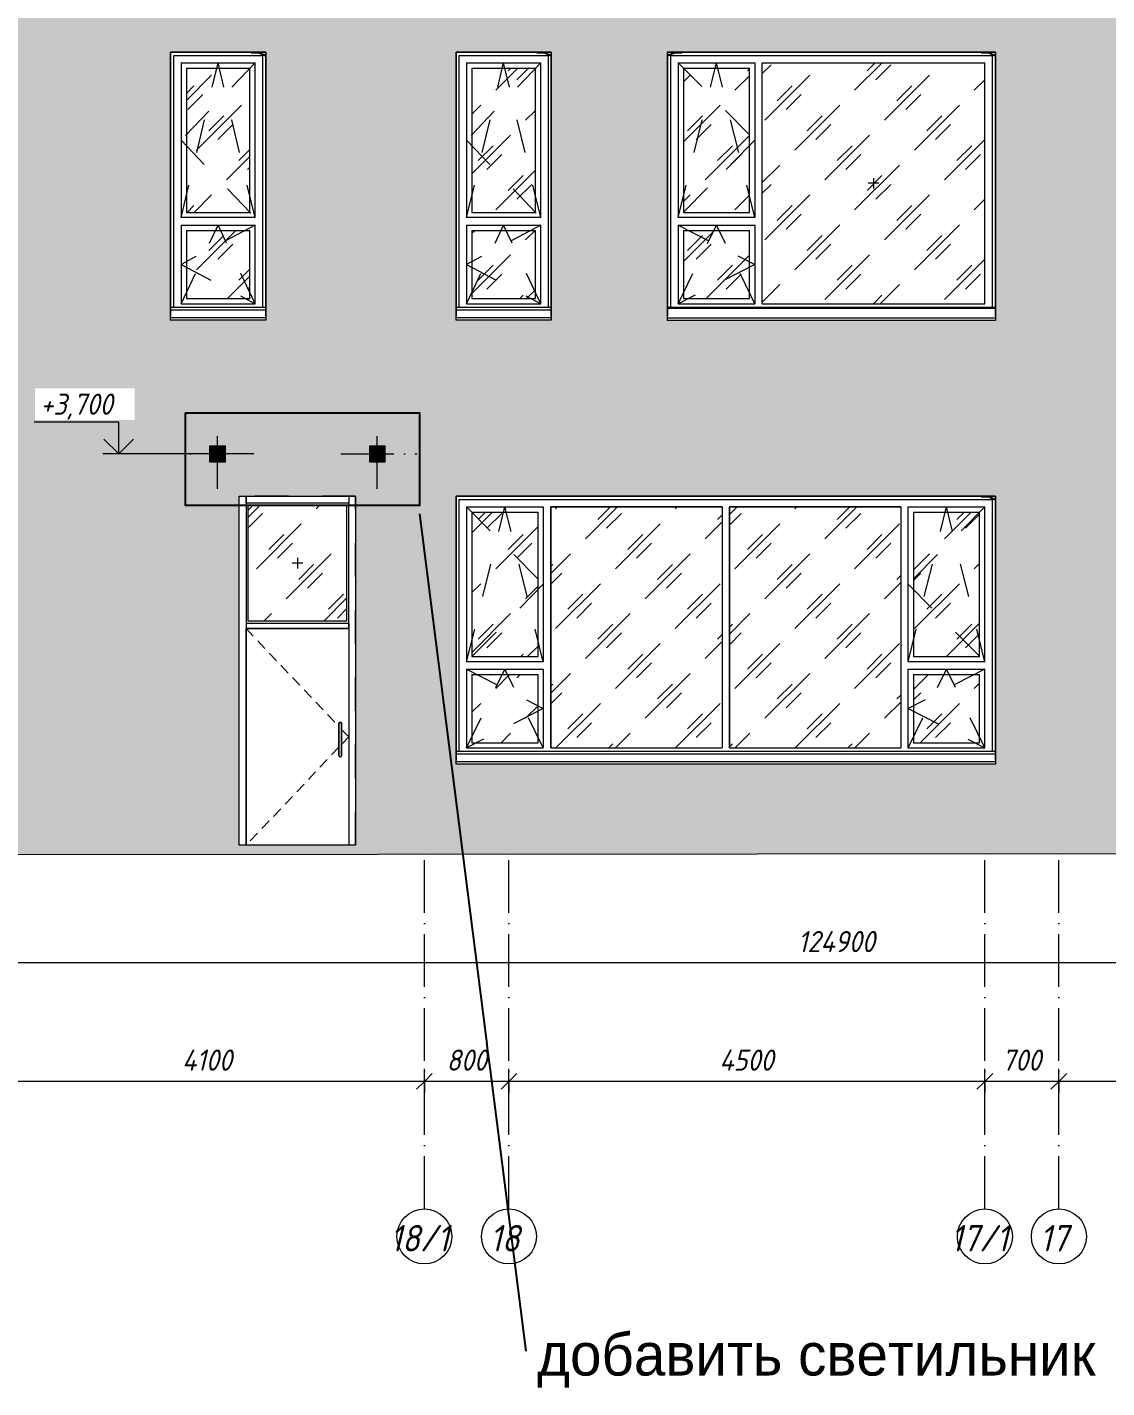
# Model space of a CAD drawing. Header units: millimetres. Extents: x 3914 to 319671, y -18248 to 19136.
# Drawn here: x 245711 to 255919, y -5131 to 7736 of the extents above; entities that cross this region are included whole.
import ezdxf

# ---------------------------------------------------------------- set-up
doc = ezdxf.new("R2010")
doc.units = ezdxf.units.MM
for name, pattern in [('200_ШТРИХ__ш1_п0_6_', [160, 100, -60]), ('50_200_ШТРИХ_1Т_ш5_п1_п1_', [700, 500, -100, 0, -100]), ('Штрих', [635, 317.5, -317.5])]:
    doc.linetypes.add(name, pattern=pattern)
for name, color, linetype, lineweight in [('A-ANNO-DIMS', 7, 'Continuous', 9), ('A-ANNO-DIMS-100', 7, 'Continuous', 9), ('A-DETL-2', 7, 'Continuous', 5), ('A-DETL-CNTR', 7, '50_200_ШТРИХ_1Т_ш5_п1_п1_', 9), ('A-DOOR', 7, 'Continuous', 9), ('A-DOOR-1', 7, 'Continuous', 5), ('A-DOOR-2', 7, '200_ШТРИХ__ш1_п0_6_', 5), ('A-DOOR-FRAM', 7, 'Continuous', 5), ('A-DOOR-HDLN', 7, 'Штрих', 5), ('A-GENM', 7, 'Continuous', 9), ('A-GLAZ', 7, 'Continuous', 9), ('A-GLAZ-1', 7, 'Continuous', 5), ('A-GLAZ-2', 7, 'Штрих', 5), ('A-WALL', 7, 'Continuous', 5), ('A-WALL-PATT', 7, 'Continuous', 5), ('G-ANNO-DIMS', 7, 'Continuous', 9), ('G-ANNO-DIMS-1', 7, 'Continuous', 20), ('Оси', 7, 'Continuous', 9), ('Оси-1', 7, '50_200_ШТРИХ_1Т_ш5_п1_п1_', 9)]:
    doc.layers.add(name, color=color, linetype=linetype, lineweight=lineweight)
doc.layers.add('A-DETL-GENF-7', color=7, linetype='Continuous', lineweight=9, true_color=0xffffff)
doc.styles.add('ISOCPEUR_I_2', font='isocpeui.ttf', dxfattribs={"width": 0.9, "height": 250})
doc.styles.add('ISOCPEUR_I_3', font='isocpeui.ttf', dxfattribs={"width": 0.9, "height": 200})
doc.dimstyles.new('ISO-2_0_0_9К_Средний_с_подложкой', dxfattribs={"dimscale": 304.8, "dimtxt": 199.196235, "dimasz": 0.492126, "dimexe": 0.393701, "dimexo": 0, "dimgap": 0.131234, "dimtad": 1, "dimdec": 0, "dimzin": 0, "dimdsep": 46, "dimtxsty": 'ISOCPEUR_I_3', "dimblk1": 'OBLIQUE', "dimblk2": 'OBLIQUE', "dimsah": 1, "dimcen": 0.09, "dimdle": 0.393701, "dimazin": 0, "dimtfac": 1, "dimtdec": 4, "dimtix": 1, "dimtmove": 0, "dimatfit": 3, "dimfxl": 1, "dimtvp": 1, "dimtfill": 1, "dimtolj": 1, "dimtzin": 0, "dimarcsym": 2})
pattern_1 = [(45, (-39007.8, 1300), (-282.8427, 282.8427), [200, -600]), (45, (-39207.8, 1200), (-282.8427, 282.8427), [600, -200]), (45, (-38807.8, 1100), (-282.8427, 282.8427), [200, -600])]

# ---------------------------------------------------------------- blocks, each defined once
blk = doc.blocks.new('Окно_СКБ_2Ст_БезПР - ОК-1__3100х2500_h__Рекреация ДУ-37133148-АР2_ТР1_Фасад ___-1')
at = {"layer": 'A-GLAZ-1'}
h = blk.add_hatch(dxfattribs=at)
h.set_pattern_fill('FP_116', color=256, style=0, pattern_type=2)
h.set_pattern_definition(pattern_1)
h.paths.add_polyline_path([(-63385, 5985), (-63385, 7350), (-64010, 7350), (-64010, 5985)], flags=0)
h = blk.add_hatch(dxfattribs=at)
h.set_pattern_fill('FP_116', color=256, style=0, pattern_type=2)
h.set_pattern_definition(pattern_1)
h.paths.add_polyline_path([(-63265, 5120), (-61160, 5120), (-61160, 7400), (-63265, 7400), (-63265, 5126)], flags=0)
h = blk.add_hatch(dxfattribs=at)
h.set_pattern_fill('FP_116', color=256, style=0, pattern_type=2)
h.set_pattern_definition(pattern_1)
h.paths.add_polyline_path([(-63726, 5170), (-63385, 5170), (-63385, 5815), (-64010, 5815), (-64010, 5170)], flags=0)
for p, q in [((-64160, 7500), (-64160, 5003)), ((-61060, 7500), (-64160, 7500)), ((-64130, 5085), (-64130, 7470)), ((-64130, 7470), (-61090, 7470)), ((-61090, 7470), (-61090, 5085)), ((-61060, 5003), (-61060, 7500)), ((-64060, 7400), (-64060, 5935)), ((-64060, 7400), (-63335, 7400)), ((-64010, 7350), (-64010, 5985)), ((-64010, 7350), (-63385, 7350)), ((-63385, 5985), (-63385, 7350)), ((-63335, 7400), (-63335, 5935)), ((-63265, 5120), (-63265, 7400)), ((-63265, 7400), (-61160, 7400)), ((-61160, 5120), (-61160, 7400)), ((-62213, 6310), (-62213, 6210)), ((-62163, 6260), (-62263, 6260)), ((-63335, 5935), (-64060, 5935)), ((-64010, 5985), (-63385, 5985)), ((-64060, 5865), (-64060, 5120)), ((-64060, 5865), (-63335, 5865)), ((-64010, 5815), (-64010, 5170)), ((-64010, 5815), (-63385, 5815)), ((-63385, 5170), (-63385, 5815)), ((-63335, 5865), (-63335, 5120)), ((-64010, 5170), (-63385, 5170)), ((-64060, 5120), (-63335, 5120)), ((-63265, 5120), (-61160, 5120))]:
    blk.add_line(p, q, dxfattribs=at)
at = {"layer": 'A-GLAZ-2'}
for p, q in [((-64060, 5935), (-63698, 7400)), ((-64060, 7400), (-63335, 6667)), ((-63335, 5935), (-63698, 7400)), ((-63335, 6667), (-64060, 5935)), ((-64060, 5120), (-63698, 5865)), ((-64060, 5865), (-63335, 5492)), ((-63335, 5120), (-63698, 5865)), ((-63335, 5492), (-64060, 5120))]:
    blk.add_line(p, q, dxfattribs=at)
blk = doc.blocks.new('Окно_СКБ_4Ст_БезПР - ОК-12_5100х2500_h_ДУ-34001833-АР2_ТР1_Фасад ___-1')
at = {"layer": 'A-GLAZ-1'}
h = blk.add_hatch(dxfattribs=at)
h.set_pattern_fill('FP_116', color=256, style=0, pattern_type=2)
h.set_pattern_definition(pattern_1)
h.paths.add_polyline_path([(-65385, 1785), (-65385, 3150), (-66010, 3150), (-66010, 1785), (-65641, 1785)], flags=0)
h = blk.add_hatch(dxfattribs=at)
h.set_pattern_fill('FP_116', color=256, style=0, pattern_type=2)
h.set_pattern_definition(pattern_1)
h.paths.add_polyline_path([(-65258, 920), (-63645, 920), (-63645, 3200), (-65265, 3200), (-65265, 920)], flags=0)
h = blk.add_hatch(dxfattribs=at)
h.set_pattern_fill('FP_116', color=256, style=0, pattern_type=2)
h.set_pattern_definition(pattern_1)
h.paths.add_polyline_path([(-62576, 920), (-61955, 920), (-61955, 3200), (-63575, 3200), (-63575, 920)], flags=0)
h = blk.add_hatch(dxfattribs=at)
h.set_pattern_fill('FP_116', color=256, style=0, pattern_type=2)
h.set_pattern_definition(pattern_1)
h.paths.add_polyline_path([(-61210, 1785), (-61210, 3150), (-61835, 3150), (-61835, 1785), (-61810, 1785)], flags=0)
h = blk.add_hatch(dxfattribs=at)
h.set_pattern_fill('FP_116', color=256, style=0, pattern_type=2)
h.set_pattern_definition(pattern_1)
h.paths.add_polyline_path([(-65641, 970), (-65385, 970), (-65385, 1615), (-66010, 1615), (-66010, 970), (-65837, 970)], flags=0)
h = blk.add_hatch(dxfattribs=at)
h.set_pattern_fill('FP_116', color=256, style=0, pattern_type=2)
h.set_pattern_definition(pattern_1)
h.paths.add_polyline_path([(-61210, 970), (-61210, 1615), (-61835, 1615), (-61835, 970), (-61810, 970)], flags=0)
for p, q in [((-66160, 3300), (-66160, 803)), ((-61060, 3300), (-66160, 3300)), ((-66130, 885), (-66130, 3270)), ((-66130, 3270), (-61090, 3270)), ((-61090, 3270), (-61090, 885)), ((-61060, 803), (-61060, 3300)), ((-66060, 3200), (-66060, 1735)), ((-66060, 3200), (-65335, 3200)), ((-66010, 3150), (-66010, 1785)), ((-66010, 3150), (-65385, 3150)), ((-65385, 1785), (-65385, 3150)), ((-65335, 3200), (-65335, 1735)), ((-63645, 3200), (-65265, 3200)), ((-65265, 3200), (-65265, 920)), ((-65265, 920), (-65265, 3200)), ((-65265, 3200), (-63645, 3200)), ((-63645, 3200), (-63645, 920)), ((-63645, 3200), (-63645, 920)), ((-61955, 3200), (-63575, 3200)), ((-63575, 3200), (-63575, 920)), ((-63575, 920), (-63575, 3200)), ((-63575, 3200), (-61955, 3200)), ((-61955, 3200), (-61955, 920)), ((-61955, 3200), (-61955, 920)), ((-61885, 1735), (-61885, 3200)), ((-61885, 3200), (-61160, 3200)), ((-61835, 3150), (-61835, 1785)), ((-61835, 3150), (-61210, 3150)), ((-61210, 1785), (-61210, 3150)), ((-61160, 1735), (-61160, 3200)), ((-65335, 1735), (-66060, 1735)), ((-66010, 1785), (-65385, 1785)), ((-61160, 1735), (-61885, 1735)), ((-61835, 1785), (-61210, 1785)), ((-66060, 1665), (-66060, 920)), ((-66060, 1665), (-65335, 1665)), ((-66010, 1615), (-66010, 970)), ((-66010, 1615), (-65385, 1615)), ((-65385, 970), (-65385, 1615)), ((-65335, 1665), (-65335, 920)), ((-61885, 920), (-61885, 1665)), ((-61885, 1665), (-61160, 1665)), ((-61835, 1615), (-61835, 970)), ((-61835, 1615), (-61210, 1615)), ((-61210, 970), (-61210, 1615)), ((-61160, 920), (-61160, 1665)), ((-66060, 920), (-65335, 920)), ((-66010, 970), (-65385, 970)), ((-65265, 920), (-63645, 920)), ((-65265, 920), (-63645, 920)), ((-63575, 920), (-61955, 920)), ((-63575, 920), (-61955, 920)), ((-61885, 920), (-61160, 920)), ((-61835, 970), (-61210, 970))]:
    blk.add_line(p, q, dxfattribs=at)
at = {"layer": 'A-GLAZ-2'}
for p, q in [((-66060, 1735), (-65698, 3200)), ((-66060, 3200), (-65335, 2468)), ((-65335, 1735), (-65698, 3200)), ((-61885, 1735), (-61523, 3200)), ((-61160, 3200), (-61885, 2468)), ((-61160, 1735), (-61523, 3200)), ((-65335, 2468), (-66060, 1735)), ((-61885, 2468), (-61160, 1735)), ((-66060, 920), (-65698, 1665)), ((-66060, 1665), (-65335, 1293)), ((-65335, 920), (-65698, 1665)), ((-61885, 920), (-61523, 1665)), ((-61160, 1665), (-61885, 1293)), ((-61160, 920), (-61523, 1665)), ((-65335, 1293), (-66060, 920)), ((-61885, 1293), (-61160, 920))]:
    blk.add_line(p, q, dxfattribs=at)
blk = doc.blocks.new('Окно_СКБ_1Ст_БезПР - ОК-2__л__900х2500_h__Рекреация ДУ-V252-АР2_ТР1_Фасад ___-1')
at = {"layer": 'A-GLAZ-1'}
h = blk.add_hatch(dxfattribs=at)
h.set_pattern_fill('FP_116', color=256, style=0, pattern_type=2)
h.set_pattern_definition(pattern_1)
h.paths.add_polyline_path([(-65410, 5985), (-65410, 7350), (-66010, 7350), (-66010, 5985), (-65641, 5985)], flags=0)
h = blk.add_hatch(dxfattribs=at)
h.set_pattern_fill('FP_116', color=256, style=0, pattern_type=2)
h.set_pattern_definition(pattern_1)
h.paths.add_polyline_path([(-65410, 5170), (-65410, 5815), (-66010, 5815), (-66010, 5170), (-65641, 5170)], flags=0)
for p, q in [((-66160, 7500), (-66160, 5003)), ((-65260, 7500), (-66160, 7500)), ((-66130, 5085), (-66130, 7470)), ((-66130, 7470), (-65290, 7470)), ((-65290, 7470), (-65290, 5085)), ((-65260, 5003), (-65260, 7500)), ((-66060, 7400), (-66060, 5935)), ((-66060, 7400), (-65360, 7400)), ((-66010, 7350), (-66010, 5985)), ((-66010, 7350), (-65410, 7350)), ((-65410, 5985), (-65410, 7350)), ((-65360, 5935), (-65360, 7400)), ((-65360, 5935), (-66060, 5935)), ((-66010, 5985), (-65410, 5985)), ((-66060, 5865), (-66060, 5120)), ((-66060, 5865), (-65360, 5865)), ((-66010, 5815), (-66010, 5170)), ((-66010, 5815), (-65410, 5815)), ((-65410, 5170), (-65410, 5815)), ((-65360, 5120), (-65360, 5865)), ((-66010, 5170), (-65410, 5170)), ((-66060, 5120), (-65360, 5120))]:
    blk.add_line(p, q, dxfattribs=at)
at = {"layer": 'A-GLAZ-2'}
for p, q in [((-66060, 5935), (-65710, 7400)), ((-65360, 7400), (-66060, 6667)), ((-65360, 5935), (-65710, 7400)), ((-66060, 6667), (-65360, 5935)), ((-66060, 5120), (-65710, 5865)), ((-65360, 5865), (-66060, 5493)), ((-65360, 5120), (-65710, 5865)), ((-66060, 5493), (-65360, 5120))]:
    blk.add_line(p, q, dxfattribs=at)
blk = doc.blocks.new('Окно_СКБ_1Ст_БезПР - ОК-2__л__900х2500_h__Рекреация ДУ-V253-АР2_ТР1_Фасад ___-1')
at = {"layer": 'A-GLAZ-1'}
h = blk.add_hatch(dxfattribs=at)
h.set_pattern_fill('FP_116', color=256, style=0, pattern_type=2)
h.set_pattern_definition(pattern_1)
h.paths.add_polyline_path([(-68110, 5985), (-68110, 7350), (-68710, 7350), (-68710, 5985), (-68706, 5985)], flags=0)
h = blk.add_hatch(dxfattribs=at)
h.set_pattern_fill('FP_116', color=256, style=0, pattern_type=2)
h.set_pattern_definition(pattern_1)
h.paths.add_polyline_path([(-68706, 5170), (-68110, 5170), (-68110, 5815), (-68710, 5815), (-68710, 5170)], flags=0)
for p, q in [((-68860, 7500), (-68860, 5003)), ((-67960, 7500), (-68860, 7500)), ((-68830, 5085), (-68830, 7470)), ((-68830, 7470), (-67990, 7470)), ((-67990, 7470), (-67990, 5085)), ((-67960, 5003), (-67960, 7500)), ((-68760, 7400), (-68760, 5935)), ((-68760, 7400), (-68060, 7400)), ((-68710, 7350), (-68710, 5985)), ((-68710, 7350), (-68110, 7350)), ((-68110, 5985), (-68110, 7350)), ((-68060, 5935), (-68060, 7400)), ((-68060, 5935), (-68760, 5935)), ((-68710, 5985), (-68110, 5985)), ((-68760, 5865), (-68760, 5120)), ((-68760, 5865), (-68060, 5865)), ((-68710, 5815), (-68710, 5170)), ((-68710, 5815), (-68110, 5815)), ((-68110, 5170), (-68110, 5815)), ((-68060, 5120), (-68060, 5865)), ((-68710, 5170), (-68110, 5170)), ((-68760, 5120), (-68060, 5120))]:
    blk.add_line(p, q, dxfattribs=at)
at = {"layer": 'A-GLAZ-2'}
for p, q in [((-68760, 5935), (-68410, 7400)), ((-68060, 7400), (-68760, 6667)), ((-68060, 5935), (-68410, 7400)), ((-68760, 6667), (-68060, 5935)), ((-68760, 5120), (-68410, 5865)), ((-68060, 5865), (-68760, 5493)), ((-68060, 5120), (-68410, 5865)), ((-68760, 5493), (-68060, 5120))]:
    blk.add_line(p, q, dxfattribs=at)
blk = doc.blocks.new('Дверь_СКБ_1Ст_Наружная_БезПР - ДН-6_1100х3300_Пищеблок с остеклением-26380250-АР2_ТР1_Фасад ___-1')
at = {"layer": 'A-DOOR-1'}
h = blk.add_hatch(dxfattribs=at)
h.set_pattern_fill('FP_116', color=256, style=0, pattern_type=2)
h.set_pattern_definition(pattern_1)
h.paths.add_polyline_path([(-67195, 2120), (-67195, 3215), (-68125, 3215), (-68125, 2120)], flags=0)
at = {"layer": 'A-DOOR'}
for p, q in [((-68145, 3235), (-68145, 2100)), ((-67175, 3235), (-68145, 3235)), ((-67175, 2100), (-67175, 3235)), ((-68125, 3215), (-67195, 3215)), ((-68125, 2120), (-68125, 3215)), ((-67195, 3215), (-67195, 2120)), ((-68145, 2100), (-67175, 2100)), ((-67195, 2120), (-68125, 2120)), ((-67268, 850), (-67268, 1150)), ((-67268, 1150), (-67268, 850)), ((-67243, 1150), (-67243, 850)), ((-67243, 850), (-67243, 1150))]:
    blk.add_line(p, q, dxfattribs=at)
for centre, start, end in [((-67255, 1150), 0, 180), ((-67255, 850), 180, 0)]:
    blk.add_arc(centre, 12.5, start, end, dxfattribs=at)
for points, knots in [([(-67264, 1159), (-67264, 1159), (-67263, 1159), (-67262, 1160), (-67261, 1161), (-67260, 1162), (-67259, 1162), (-67258, 1162)], [0.75, 0.75, 0.75, 0.75, 0.7708333, 0.7916667, 0.8333333, 0.875, 0.9166667, 0.9166667, 0.9166667, 0.9166667]), ([(-67255, 1162), (-67254, 1162), (-67252, 1162), (-67250, 1162), (-67249, 1161), (-67248, 1160), (-67247, 1159), (-67246, 1159), (-67245, 1158), (-67244, 1157), (-67244, 1156)], [0, 0, 0, 0, 0.0833333, 0.125, 0.1666667, 0.2083333, 0.2291667, 0.25, 0.2916667, 0.3333333, 0.3333333, 0.3333333, 0.3333333]), ([(-67268, 850), (-67268, 850), (-67267, 849), (-67267, 848), (-67267, 848), (-67267, 847), (-67267, 846), (-67267, 845), (-67266, 844), (-67266, 844), (-67265, 843), (-67265, 842), (-67264, 841), (-67263, 841), (-67262, 840), (-67261, 839), (-67260, 838), (-67258, 838), (-67256, 837), (-67255, 837)], [0.5, 0.5, 0.5, 0.5, 0.5208333, 0.5416667, 0.5625, 0.5833333, 0.6041667, 0.625, 0.6458333, 0.6666667, 0.6875, 0.7083333, 0.75, 0.7708333, 0.7916667, 0.8333333, 0.875, 0.9166667, 1, 1, 1, 1]), ([(-67255, 837), (-67254, 837), (-67252, 838), (-67250, 838), (-67249, 839), (-67248, 840), (-67247, 841), (-67246, 841), (-67245, 842), (-67244, 843), (-67244, 844)], [0, 0, 0, 0, 0.0833333, 0.125, 0.1666667, 0.2083333, 0.2291667, 0.25, 0.2916667, 0.3333333, 0.3333333, 0.3333333, 0.3333333])]:
    blk.add_open_spline(points, degree=3, knots=knots, dxfattribs=at)
blk.add_open_spline([(-67268, 1150), (-67268, 1150), (-67267, 1151), (-67267, 1152), (-67267, 1152), (-67267, 1153), (-67267, 1154), (-67267, 1155), (-67266, 1156), (-67266, 1156), (-67266, 1156)], degree=3, dxfattribs=at)
at = {"layer": 'A-DOOR-1'}
for p, q in [((-67175, 2050), (-68145, 2050)), ((-68145, 0), (-68145, 2050)), ((-67175, 2050), (-67175, 0))]:
    blk.add_line(p, q, dxfattribs=at)
at = {"layer": 'A-DOOR-2'}
for p, q in [((-68146, 2050), (-67268, 1123)), ((-67243, 1096), (-67175, 1025)), ((-67268, 927), (-68145, 0)), ((-67175, 1025), (-67243, 954))]:
    blk.add_line(p, q, dxfattribs=at)
at = {"layer": 'A-DOOR-FRAM'}
for p, q in [((-68145, 3300), (-68145, 3235)), ((-68145, 3235), (-68145, 3300)), ((-67175, 3300), (-67175, 3235)), ((-67175, 3300), (-67175, 3235)), ((-68145, 2100), (-68145, 0)), ((-68145, 2100), (-68145, 2050)), ((-67175, 2100), (-67175, 0)), ((-67175, 2050), (-67175, 2100)), ((-68145, 2050), (-67175, 2050))]:
    blk.add_line(p, q, dxfattribs=at)
at = {"layer": 'A-DOOR-HDLN'}
for p, q in [((-67110, 3300), (-68210, 3300)), ((-68210, 0), (-68210, 3300)), ((-67110, 3300), (-68210, 3300)), ((-68210, 0), (-68210, 3300)), ((-67110, 0), (-67110, 3300)), ((-67110, 0), (-67110, 3300))]:
    blk.add_line(p, q, dxfattribs=at)
at = {"layer": 'A-GLAZ-1'}
for p, q in [((-67660, 2718), (-67660, 2618)), ((-67610, 2668), (-67710, 2668))]:
    blk.add_line(p, q, dxfattribs=at)
blk = doc.blocks.new('Фахверк_Влож_Полоса верхняя - Полоса верхняя_Фахверка-25545440-АР2_ТР1_Фасад ___-1')
at = {"layer": 'A-GENM'}
for p, q in [((-61196, 3300), (-61196, 3295)), ((-61196, 3295), (-61127, 3295)), ((-61127, 3295), (-61076, 3270)), ((-61075, 3275), (-61126, 3300)), ((-61076, 3270), (-61060, 3270)), ((-61060, 3275), (-61075, 3275))]:
    blk.add_line(p, q, dxfattribs=at)
blk = doc.blocks.new('Фахверк_Влож_Полоса верхняя - Полоса верхняя_Фахверка-V303-АР2_ТР1_Фасад ___-1')
at = {"layer": 'A-GENM'}
for p, q in [((-53845, 7475), (-53860, 7475)), ((-53860, 7470), (-53844, 7470)), ((-53794, 7500), (-53845, 7475)), ((-53844, 7470), (-53793, 7495)), ((-53793, 7495), (-53724, 7495)), ((-53724, 7495), (-53724, 7500))]:
    blk.add_line(p, q, dxfattribs=at)
blk = doc.blocks.new('WNW_Отлив - Отлив_металлический-33828275-АР2_ТР1_Фасад ___-1')
at = {"layer": 'A-GLAZ-1'}
for p, q in [((-119250, 8985), (-120150, 8985)), ((-119250, 8960), (-120150, 8960)), ((-120150, 8891), (-120150, 8903)), ((-120150, 8866), (-120150, 8891)), ((-120150, 8891), (-119250, 8891)), ((-119250, 8903), (-119250, 8891)), ((-119250, 8891), (-119250, 8866)), ((-119250, 8866), (-120150, 8866))]:
    blk.add_line(p, q, dxfattribs=at)
blk = doc.blocks.new('WNW_Отлив - Отлив_металлический-33822956-АР2_ТР1_Фасад ___-1')
at = {"layer": 'A-GLAZ-1'}
for p, q in [((-77250, 9285), (-80350, 9285)), ((-77250, 9275), (-80350, 9275)), ((-80350, 9188), (-80350, 9203)), ((-80350, 9163), (-80350, 9188)), ((-80350, 9188), (-77250, 9188)), ((-77250, 9163), (-80350, 9163)), ((-77250, 9203), (-77250, 9188)), ((-77250, 9188), (-77250, 9163))]:
    blk.add_line(p, q, dxfattribs=at)
blk = doc.blocks.new('WNW_Отлив - Отлив_металлический-34001835-АР2_ТР1_Фасад ___-1')
at = {"layer": 'A-GLAZ-1'}
for p, q in [((-61060, 885), (-66160, 885)), ((-61060, 860), (-66160, 860)), ((-66160, 791), (-66160, 803)), ((-66160, 766), (-66160, 791)), ((-66160, 791), (-61060, 791)), ((-61060, 803), (-61060, 791)), ((-61060, 791), (-61060, 766)), ((-61060, 766), (-66160, 766))]:
    blk.add_line(p, q, dxfattribs=at)
blk = doc.blocks.new('Ось сетки - Круг_Ø6_00__ISO-2_5_0_9K_ кружки поменьше-23056867-АР2_ТР1_Фасад ___-1')
at = {"layer": 'Оси'}
blk.add_circle((-110, -3700), 260, dxfattribs=at)
blk = doc.blocks.new('DIMBLOCK64-АР2_ТР1_Фасад ___-1')
at = {"layer": 'A-ANNO-DIMS-100', "transparency": 16777216}
for p, q in [((255466, -2339), (255466, -2113)), ((259266, -2339), (259266, -2113)), ((259266, -2233), (255466, -2233)), ((255466, -2233), (255466, -2339)), ((259266, -2233), (259266, -2339))]:
    blk.add_line(p, q, dxfattribs=at)
at = {"layer": 'A-ANNO-DIMS-100', "lineweight": 20, "transparency": 16777216}
for p, q in [((255466, -2233), (255541, -2158)), ((259266, -2233), (259341, -2158)), ((255466, -2233), (255391, -2308)), ((259266, -2233), (259191, -2308))]:
    blk.add_line(p, q, dxfattribs=at)
at = {"layer": 'A-ANNO-DIMS-100', "color": 0, "transparency": 16777216, "insert": (257113, -1932), "char_height": 200, "width": 606.78, "attachment_point": 1, "line_spacing_factor": 1.149209, "style": 'ISOCPEUR_I_3', "bg_fill": 3, "box_fill_scale": 1.25, "bg_fill_color": 256, "bg_fill_true_color": 13158600, "bg_fill_transparency": 0}
blk.add_mtext('3800', dxfattribs=at)
blk = doc.blocks.new('_Oblique')
at = {"color": 0, "linetype": 'ByBlock', "lineweight": -2}
blk.add_line((-0.5, -0.5), (0.5, 0.5), dxfattribs=at)
blk = doc.blocks.new('DIMBLOCK65-АР2_ТР1_Фасад ___-1')
at = {"layer": 'A-ANNO-DIMS-100', "transparency": 16777216}
for p, q in [((254766, -2339), (254766, -2113)), ((255466, -2339), (255466, -2113)), ((255466, -2233), (254766, -2233)), ((254766, -2233), (254766, -2339)), ((255466, -2233), (255466, -2339))]:
    blk.add_line(p, q, dxfattribs=at)
at = {"layer": 'A-ANNO-DIMS-100', "lineweight": 20, "transparency": 16777216}
for p, q in [((254766, -2233), (254841, -2158)), ((255466, -2233), (255541, -2158)), ((254766, -2233), (254691, -2308)), ((255466, -2233), (255391, -2308))]:
    blk.add_line(p, q, dxfattribs=at)
at = {"layer": 'A-ANNO-DIMS-100', "color": 0, "transparency": 16777216, "insert": (254926, -1932), "char_height": 200, "width": 455.09, "attachment_point": 1, "line_spacing_factor": 1.149209, "style": 'ISOCPEUR_I_3', "bg_fill": 3, "box_fill_scale": 1.25, "bg_fill_color": 256, "bg_fill_true_color": 13158600, "bg_fill_transparency": 0}
blk.add_mtext('700', dxfattribs=at)
blk = doc.blocks.new('DIMBLOCK66-АР2_ТР1_Фасад ___-1')
at = {"layer": 'A-ANNO-DIMS-100', "transparency": 16777216}
for p, q in [((250266, -2339), (250266, -2113)), ((254766, -2339), (254766, -2113)), ((254766, -2233), (250266, -2233)), ((250266, -2233), (250266, -2339)), ((254766, -2233), (254766, -2339))]:
    blk.add_line(p, q, dxfattribs=at)
at = {"layer": 'A-ANNO-DIMS-100', "lineweight": 20, "transparency": 16777216}
for p, q in [((250266, -2233), (250341, -2158)), ((254766, -2233), (254841, -2158)), ((250266, -2233), (250191, -2308)), ((254766, -2233), (254691, -2308))]:
    blk.add_line(p, q, dxfattribs=at)
at = {"layer": 'A-ANNO-DIMS-100', "color": 0, "transparency": 16777216, "insert": (252255, -1932), "char_height": 200, "width": 625.17, "attachment_point": 1, "line_spacing_factor": 1.149209, "style": 'ISOCPEUR_I_3', "bg_fill": 3, "box_fill_scale": 1.25, "bg_fill_color": 256, "bg_fill_true_color": 13158600, "bg_fill_transparency": 0}
blk.add_mtext('4500', dxfattribs=at)
blk = doc.blocks.new('DIMBLOCK67-АР2_ТР1_Фасад ___-1')
at = {"layer": 'A-ANNO-DIMS-100', "transparency": 16777216}
for p, q in [((249466, -2339), (249466, -2113)), ((250266, -2339), (250266, -2113)), ((250266, -2233), (249466, -2233)), ((249466, -2233), (249466, -2339)), ((250266, -2233), (250266, -2339))]:
    blk.add_line(p, q, dxfattribs=at)
at = {"layer": 'A-ANNO-DIMS-100', "lineweight": 20, "transparency": 16777216}
for p, q in [((249466, -2233), (249541, -2158)), ((250266, -2233), (250341, -2158)), ((249466, -2233), (249391, -2308)), ((250266, -2233), (250191, -2308))]:
    blk.add_line(p, q, dxfattribs=at)
at = {"layer": 'A-ANNO-DIMS-100', "color": 0, "transparency": 16777216, "insert": (249676, -1932), "char_height": 200, "width": 455.09, "attachment_point": 1, "line_spacing_factor": 1.149209, "style": 'ISOCPEUR_I_3', "bg_fill": 3, "box_fill_scale": 1.25, "bg_fill_color": 256, "bg_fill_true_color": 13158600, "bg_fill_transparency": 0}
blk.add_mtext('800', dxfattribs=at)
blk = doc.blocks.new('DIMBLOCK68-АР2_ТР1_Фасад ___-1')
at = {"layer": 'A-ANNO-DIMS-100', "transparency": 16777216}
for p, q in [((245366, -2339), (245366, -2113)), ((249466, -2339), (249466, -2113)), ((249466, -2233), (245366, -2233)), ((245366, -2233), (245366, -2339)), ((249466, -2233), (249466, -2339))]:
    blk.add_line(p, q, dxfattribs=at)
at = {"layer": 'A-ANNO-DIMS-100', "lineweight": 20, "transparency": 16777216}
for p, q in [((245366, -2233), (245441, -2158)), ((249466, -2233), (249541, -2158)), ((245366, -2233), (245291, -2308)), ((249466, -2233), (249391, -2308))]:
    blk.add_line(p, q, dxfattribs=at)
at = {"layer": 'A-ANNO-DIMS-100', "color": 0, "transparency": 16777216, "insert": (247175, -1932), "char_height": 200, "width": 579.2, "attachment_point": 1, "line_spacing_factor": 1.149209, "style": 'ISOCPEUR_I_3', "bg_fill": 3, "box_fill_scale": 1.25, "bg_fill_color": 256, "bg_fill_true_color": 13158600, "bg_fill_transparency": 0}
blk.add_mtext('4100', dxfattribs=at)
blk = doc.blocks.new('DIMBLOCK86-АР2_ТР1_Фасад ___-1')
at = {"layer": 'A-ANNO-DIMS-100', "transparency": 16777216}
for p, q in [((190916, -1219), (190916, -993)), ((315816, -1219), (315816, -993)), ((315936, -1113), (190796, -1113)), ((190916, -1113), (190916, -1219)), ((315816, -1113), (315816, -1219))]:
    blk.add_line(p, q, dxfattribs=at)
at = {"layer": 'A-ANNO-DIMS-100', "lineweight": 20, "transparency": 16777216}
for p, q in [((190916, -1113), (190841, -1188)), ((190916, -1113), (190991, -1038)), ((315816, -1113), (315741, -1188)), ((315816, -1113), (315891, -1038))]:
    blk.add_line(p, q, dxfattribs=at)
at = {"layer": 'A-ANNO-DIMS-100', "color": 0, "transparency": 16777216, "insert": (252998, -811), "char_height": 200, "width": 882.59, "attachment_point": 1, "line_spacing_factor": 1.149209, "style": 'ISOCPEUR_I_3', "bg_fill": 3, "box_fill_scale": 1.25, "bg_fill_color": 256, "bg_fill_true_color": 13158600, "bg_fill_transparency": 0}
blk.add_mtext('124900', dxfattribs=at)
blk = doc.blocks.new('Высотные отметки - Стрелка_Верх-17668718-АР2_ТР1_Фасад ___-1')
at = {"layer": 'G-ANNO-DIMS'}
for p, q in [((2945, 7800), (3745, 7800)), ((2945, 7500), (2945, 7800)), ((2794, 7500), (3094, 7500))]:
    blk.add_line(p, q, dxfattribs=at)
at = {"layer": 'G-ANNO-DIMS-1'}
for q in [(2804, 7641), (3087, 7641)]:
    blk.add_line((2945, 7500), q, dxfattribs=at)

msp = doc.modelspace()

# ---------------------------------------------------------------- hatches: boundary and pattern name
at = {"layer": 'A-DETL-GENF-7'}
for points in [[(247585.7, 3625), (247585.7, 3775), (247435.7, 3775), (247435.7, 3625)], [(249096.2, 3625), (249096.2, 3775), (248946.2, 3775), (248946.2, 3625)]]:
    msp.add_hatch(color=256, dxfattribs=at).paths.add_polyline_path(points, flags=0)
at = {"layer": 'A-WALL-PATT'}
h = msp.add_hatch(dxfattribs=at)
h.set_pattern_fill('FP_109', color=256, style=0, pattern_type=2)
h.set_pattern_definition([(180, (274035.58, 4301), (-2e-14, -154), [125, -137]), (90, (274035.58, 4236), (-262, 2e-14), [65, -89]), (180, (274035.58, 4236), (-2e-14, -154), [125, -137]), (90, (274047.58, 4236), (-262, 2e-14), [65, -89]), (180, (274172.58, 4236), (-2e-14, -154), [125, -137]), (180, (274172.58, 4301), (-2e-14, -154), [125, -137]), (90, (273916.58, 4313), (-262, 2e-14), [65, -89]), (90, (274166.58, 4313), (-262, 2e-14), [65, -89]), (0, (273916.58, 4313), (0, -154), [250, -12]), (0, (273916.58, 4378), (0, -154), [250, -12])])
h.paths.add_polyline_path([(230590.6, 3600), (230724.7, 3600), (230724.7, 4200), (274015.9, 4200), (274015.9, 8400), (222865.9, 8400), (222865.9, 4200), (226997.1, 4200), (226997.1, 3600), (230365.5, 3600)], flags=0)
h.paths.add_polyline_path([(244155.9, 4963), (243015.9, 4964), (243015.9, 7500), (245115.9, 7500), (245115.9, 4963), (244461, 4963)], flags=0)
h.paths.add_polyline_path([(268520.3, 4963), (268265.9, 4964), (268265.9, 7500), (271365.9, 7500), (271365.9, 4963), (268672.1, 4963)], flags=0)
h.paths.add_polyline_path([(265165.7, 4963), (262065.7, 4964), (262065.7, 7500), (265165.7, 7500), (265165.7, 4964)], flags=0)
h.paths.add_polyline_path([(251765.9, 4963), (251765.9, 7500), (254865.9, 7500), (254865.9, 4963), (251817.2, 4963)], flags=0)
h.paths.add_polyline_path([(241180.1, 4963), (239575.9, 4964), (239575.9, 7500), (241675.9, 7500), (241675.9, 4963)], flags=0)
h.paths.add_polyline_path([(238075.9, 4963), (235575.9, 4964), (235575.9, 7500), (238075.9, 7500), (238075.9, 4964)], flags=0)
h.paths.add_polyline_path([(257946.3, 4963), (256065.9, 4964), (256065.9, 7500), (258765.9, 7500), (258765.9, 4963)], flags=0)
h.paths.add_polyline_path([(247243, 4966), (247065.9, 4967), (247065.9, 7500), (247965.9, 7500), (247965.9, 4966)], flags=0)
h.paths.add_polyline_path([(260916, 4966), (260016, 4967), (260016, 7500), (260916, 7500), (260916, 4967)], flags=0)
h.paths.add_polyline_path([(249765.9, 4966), (249765.9, 7500), (250665.9, 7500), (250665.9, 4966), (249828.2, 4966)], flags=0)
h.paths.add_polyline_path([(266265.6, 4966), (266265.6, 7500), (267165.6, 7500), (267165.6, 4966), (266584.4, 4966)], flags=0)
h = msp.add_hatch(dxfattribs=at)
h.set_pattern_fill('FP_126', color=256, style=0, pattern_type=2)
h.set_pattern_definition([(180, (273904.67, 66), (-2e-14, -154), [125, -137]), (90, (273904.67, 1), (-262, 2e-14), [65, -89]), (180, (273904.67, 1), (-2e-14, -154), [125, -137]), (90, (273916.67, 1), (-262, 2e-14), [65, -89]), (180, (274041.67, 1), (-2e-14, -154), [125, -137]), (180, (274041.67, 66), (-2e-14, -154), [125, -137]), (90, (273785.67, 78), (-262, 2e-14), [65, -89]), (90, (274035.67, 78), (-262, 2e-14), [65, -89]), (0, (273785.67, 78), (0, -154), [250, -12]), (0, (273785.67, 143), (0, -154), [250, -12])])
h.paths.add_polyline_path([(254881.7, 300), (258603.4, 300), (258603.4, 372.8), (258911.4, 372.8), (258911.4, 300), (273765.9, 300), (273765.9, 4200), (230955.9, 4200), (230955.9, 300), (232258.4, 300), (232258.4, 357.8), (232566.4, 357.2), (232566.4, 300), (247715.9, 300), (247715.9, 3300), (248815.9, 3300), (248815.9, 300), (251817.2, 300)], flags=0)
h.paths.add_polyline_path([(264165.9, 763), (262065.9, 764), (262065.9, 3300), (264165.9, 3300), (264165.9, 764)], flags=0)
h.paths.add_polyline_path([(240178.3, 763), (239575.9, 764), (239575.9, 3300), (241675.9, 3300), (241675.9, 763), (240325.2, 763)], flags=0)
h.paths.add_polyline_path([(236111.5, 763), (235575.9, 764), (235575.9, 3300), (238675.9, 3300), (238675.9, 763), (236494.5, 763)], flags=0)
h.paths.add_polyline_path([(270204.4, 763), (268265.9, 764), (268265.9, 3300), (271365.9, 3300), (271365.9, 763)], flags=0)
h.paths.add_polyline_path([(243363.7, 763), (243015.9, 764), (243015.9, 3300), (245115.9, 3300), (245115.9, 763), (243389.7, 763)], flags=0)
h.paths.add_polyline_path([(256255.5, 763), (256065.9, 764), (256065.9, 3300), (258365.9, 3300), (258365.9, 763), (256414, 763)], flags=0)
h.paths.add_polyline_path([(267139.9, 763), (265065.9, 764), (265065.9, 3300), (267165.9, 3300), (267165.9, 763)], flags=0)
h.paths.add_polyline_path([(261165.9, 763), (259065.9, 764), (259065.9, 3300), (261165.9, 3300), (261165.9, 764)], flags=0)
h.paths.add_polyline_path([(250284.9, 766), (249765.9, 767), (249765.9, 3300), (254865.9, 3300), (254865.9, 766), (250668, 766)], flags=0)
h.paths.add_polyline_path([(248946.2, 3625), (248946.2, 3775), (249096.2, 3775), (249096.2, 3625)], flags=0)
h.paths.add_polyline_path([(247435.7, 3625), (247435.7, 3775), (247585.7, 3775), (247585.7, 3625)], flags=0)
h = msp.add_hatch(dxfattribs=at)
h.set_pattern_fill('FP_118', color=256, style=0, pattern_type=2)
h.set_pattern_definition([(180, (273905.92, 63.5), (-2e-14, -154), [125, -137]), (90, (273905.92, -1.5), (-262, 2e-14), [65, -89]), (180, (273905.92, -1.5), (-2e-14, -154), [125, -137]), (90, (273917.92, -1.5), (-262, 2e-14), [65, -89]), (180, (274042.92, -1.5), (-2e-14, -154), [125, -137]), (180, (274042.92, 63.5), (-2e-14, -154), [125, -137]), (90, (273786.92, 75.5), (-262, 2e-14), [65, -89]), (90, (274036.92, 75.5), (-262, 2e-14), [65, -89]), (0, (273786.92, 75.5), (0, -154), [250, -12]), (0, (273786.92, 140.5), (0, -154), [250, -12])])
h.paths.add_polyline_path([(230921.7, -100), (274015.9, -70.2), (274015.9, 300), (258911.4, 300), (258911.4, -35.2), (258603.4, -35.2), (258603.4, 300), (248815.9, 300), (248815.9, 0), (247715.9, 0), (247715.9, 300), (232566.4, 299.5), (232566.4, -50.2), (232258.4, -50.2), (232258.4, 300), (230735.9, 300), (230736, -101.6), (230854.8, -99.8)])

# ---------------------------------------------------------------- linework, layer by layer
at = {"color": 1}
msp.add_lwpolyline([(247209, 4090), (249421, 4090), (249421, 3214), (247209, 3214)], close=True, dxfattribs=at)
at = {"layer": 'A-DETL-2'}
for p, q in [((247585.7, 3775), (247435.7, 3775)), ((247435.7, 3775), (247435.7, 3625)), ((247585.7, 3625), (247585.7, 3775)), ((248946.2, 3775), (248946.2, 3625)), ((249096.2, 3775), (248946.2, 3775)), ((249096.2, 3625), (249096.2, 3775)), ((247435.7, 3625), (247585.7, 3625)), ((248946.2, 3625), (249096.2, 3625)), ((274015.9, -70.2), (230746.8, -100.1))]:
    msp.add_line(p, q, dxfattribs=at)
at = {"layer": 'A-DETL-CNTR'}
for p, q in [((247510.7, 3370), (247510.7, 4010)), ((249021.2, 3370), (249021.2, 4010)), ((247854.8, 3700), (247134.8, 3700)), ((248677, 3700), (249397, 3700))]:
    msp.add_line(p, q, dxfattribs=at)
at = {"layer": 'A-WALL'}
for p, q in [((247065.9, 7500), (247965.9, 7500)), ((247065.9, 5002.5), (247065.9, 7500)), ((247965.9, 7500), (247965.9, 5002.5)), ((249765.9, 7500), (250665.9, 7500)), ((249765.9, 5002.5), (249765.9, 7500)), ((250665.9, 7500), (250665.9, 5002.5)), ((251765.9, 7500), (254865.9, 7500)), ((251765.9, 5002.5), (251765.9, 7500)), ((254865.9, 7500), (254865.9, 5002.5)), ((247715.9, 0), (247715.9, 3300)), ((247715.9, 3300), (248815.9, 3300)), ((248815.9, 3300), (248815.9, 0)), ((249765.9, 3300), (254865.9, 3300)), ((249765.9, 802.5), (249765.9, 3300)), ((254865.9, 3300), (254865.9, 802.5)), ((248815.9, 0), (247715.9, 0))]:
    msp.add_line(p, q, dxfattribs=at)
at = {"layer": 'G-ANNO-DIMS'}
msp.add_line((247536.9, 3700), (246575.8, 3700), dxfattribs=at)
at = {"layer": 'Оси-1'}
for p, q in [((249465.9, -3440), (249465.9, 0)), ((250265.9, -3440), (250265.9, 0)), ((254765.9, -3440), (254765.9, 0)), ((255465.9, -3440), (255465.9, 0))]:
    msp.add_line(p, q, dxfattribs=at)

# ---------------------------------------------------------------- block references
at = {"layer": 'A-DOOR'}
msp.add_blockref('Дверь_СКБ_1Ст_Наружная_БезПР - ДН-6_1100х3300_Пищеблок с остеклением-26380250-АР2_ТР1_Фасад ___-1', (315925.9, 0), dxfattribs=at)
at = {"layer": 'A-GENM'}
for name, p in [('Фахверк_Влож_Полоса верхняя - Полоса верхняя_Фахверка-25545440-АР2_ТР1_Фасад ___-1', (309025.9, 4200)), ('Фахверк_Влож_Полоса верхняя - Полоса верхняя_Фахверка-25545440-АР2_ТР1_Фасад ___-1', (311725.9, 4200)), ('Фахверк_Влож_Полоса верхняя - Полоса верхняя_Фахверка-V303-АР2_ТР1_Фасад ___-1', (305626.1, 0)), ('Фахверк_Влож_Полоса верхняя - Полоса верхняя_Фахверка-25545440-АР2_ТР1_Фасад ___-1', (315925.9, 4200)), ('Фахверк_Влож_Полоса верхняя - Полоса верхняя_Фахверка-25545440-АР2_ТР1_Фасад ___-1', (315925.9, 0))]:
    msp.add_blockref(name, p, dxfattribs=at)
at = {"layer": 'A-GLAZ'}
for name, p in [('Окно_СКБ_1Ст_БезПР - ОК-2__л__900х2500_h__Рекреация ДУ-V253-АР2_ТР1_Фасад ___-1', (315925.9, 0)), ('Окно_СКБ_1Ст_БезПР - ОК-2__л__900х2500_h__Рекреация ДУ-V252-АР2_ТР1_Фасад ___-1', (315925.9, 0)), ('Окно_СКБ_2Ст_БезПР - ОК-1__3100х2500_h__Рекреация ДУ-37133148-АР2_ТР1_Фасад ___-1', (315925.9, 0)), ('WNW_Отлив - Отлив_металлический-33828275-АР2_ТР1_Фасад ___-1', (367216.1, -3900)), ('WNW_Отлив - Отлив_металлический-33828275-АР2_ТР1_Фасад ___-1', (369916.1, -3900)), ('WNW_Отлив - Отлив_металлический-33822956-АР2_ТР1_Фасад ___-1', (332115.7, -4200)), ('Окно_СКБ_4Ст_БезПР - ОК-12_5100х2500_h_ДУ-34001833-АР2_ТР1_Фасад ___-1', (315925.9, 0)), ('WNW_Отлив - Отлив_металлический-34001835-АР2_ТР1_Фасад ___-1', (315925.9, 0))]:
    msp.add_blockref(name, p, dxfattribs=at)
at = {"layer": 'G-ANNO-DIMS', "extrusion": (0, 0, -1)}
msp.add_blockref('Высотные отметки - Стрелка_Верх-17668718-АР2_ТР1_Фасад ___-1', (-249521.3, -3800), dxfattribs=at)
at = {"layer": 'Оси'}
for p in [(249575.9, 0), (250375.9, 0), (254875.9, 0), (255575.9, 0)]:
    msp.add_blockref('Ось сетки - Круг_Ø6_00__ISO-2_5_0_9K_ кружки поменьше-23056867-АР2_ТР1_Фасад ___-1', p, dxfattribs=at)

# ---------------------------------------------------------------- texts
at = {"color": 1, "insert": (250531.2, -4615), "char_height": 400, "attachment_point": 1}
msp.add_mtext_dynamic_manual_height_columns('добавить светильник', width=24683, gutter_width=1, heights=[0], dxfattribs=at)
at = {"layer": 'Оси', "char_height": 250, "attachment_point": 1, "style": 'ISOCPEUR_I_2'}
for s, insert, width in [('18/1', (249141.7, -3591.2), 692.658), ('18', (250084.8, -3591.2), 346.329), ('17/1', (254441.7, -3591.2), 692.658), ('17', (255284.8, -3591.2), 346.329)]:
    msp.add_mtext(s, dxfattribs=dict(at, insert=insert, width=width))

# ---------------------------------------------------------------- next in the draw order: texts
at = {"layer": 'G-ANNO-DIMS', "insert": (245835.3, 4271.3), "char_height": 200, "width": 841.377, "attachment_point": 1, "line_spacing_factor": 1.149209, "style": 'ISOCPEUR_I_3', "bg_fill": 3, "box_fill_scale": 1.25, "bg_fill_color": 256, "bg_fill_true_color": 13158600, "bg_fill_transparency": 0}
msp.add_mtext('+3,700', dxfattribs=at)

# ---------------------------------------------------------------- next in the draw order: dimensions: what is measured, and where the dimension line sits
at = {"layer": 'A-ANNO-DIMS'}
for base, p1, p2, override, picture, middle in [((190915.9, -1112.5), (315815.9, -1218.6), (190915.9, -1218.6), {"dimpost": '<>', "dimfxl": 124899.999966}, 'DIMBLOCK86-АР2_ТР1_Фасад ___-1', (253365.9, -972.5)), ((255465.9, -2233.2), (259265.9, -2339.3), (255465.9, -2339.3), {"dimpost": '<>', "dimfxl": 3800}, 'DIMBLOCK64-АР2_ТР1_Фасад ___-1', (257365.9, -2093.2))]:
    dim = msp.add_linear_dim(base=base, p1=p1, p2=p2, dimstyle='ISO-2_0_0_9К_Средний_с_подложкой', override=override, dxfattribs=at)
    dim.commit()
    dim.dimension.update_dxf_attribs({"geometry": picture, "text_midpoint": middle})

# ---------------------------------------------------------------- next in the draw order: dimensions: what is measured, and where the dimension line sits
dim = msp.add_linear_dim(base=(254765.9, -2233.2), p1=(255465.9, -2339.3), p2=(254765.9, -2339.3), dimstyle='ISO-2_0_0_9К_Средний_с_подложкой', override={"dimpost": '<>', "dimfxl": 700}, dxfattribs=at)
dim.commit()
dim.dimension.update_dxf_attribs({"geometry": 'DIMBLOCK65-АР2_ТР1_Фасад ___-1', "text_midpoint": (255115.9, -2091.9)})

# ---------------------------------------------------------------- next in the draw order: dimensions: what is measured, and where the dimension line sits
dim = msp.add_linear_dim(base=(250265.9, -2233.2), p1=(254765.9, -2339.3), p2=(250265.9, -2339.3), dimstyle='ISO-2_0_0_9К_Средний_с_подложкой', override={"dimpost": '<>', "dimfxl": 4500}, dxfattribs=at)
dim.commit()
dim.dimension.update_dxf_attribs({"geometry": 'DIMBLOCK66-АР2_ТР1_Фасад ___-1', "text_midpoint": (252515.9, -2093.2)})

# ---------------------------------------------------------------- next in the draw order: dimensions: what is measured, and where the dimension line sits
dim = msp.add_linear_dim(base=(249465.9, -2233.2), p1=(250265.9, -2339.3), p2=(249465.9, -2339.3), dimstyle='ISO-2_0_0_9К_Средний_с_подложкой', override={"dimpost": '<>', "dimfxl": 800}, dxfattribs=at)
dim.commit()
dim.dimension.update_dxf_attribs({"geometry": 'DIMBLOCK67-АР2_ТР1_Фасад ___-1', "text_midpoint": (249865.9, -2093.2)})

# ---------------------------------------------------------------- next in the draw order: dimensions: what is measured, and where the dimension line sits
dim = msp.add_linear_dim(base=(245365.9, -2233.2), p1=(249465.9, -2339.3), p2=(245365.9, -2339.3), dimstyle='ISO-2_0_0_9К_Средний_с_подложкой', override={"dimpost": '<>', "dimfxl": 4100}, dxfattribs=at)
dim.commit()
dim.dimension.update_dxf_attribs({"geometry": 'DIMBLOCK68-АР2_ТР1_Фасад ___-1', "text_midpoint": (247415.9, -2093.2)})

# ---------------------------------------------------------------- next in the draw order: linework, layer by layer
at = {"color": 1}
msp.add_line((249421, 3134), (250425, -4784), dxfattribs=at)

doc.saveas('drawing.dxf')
